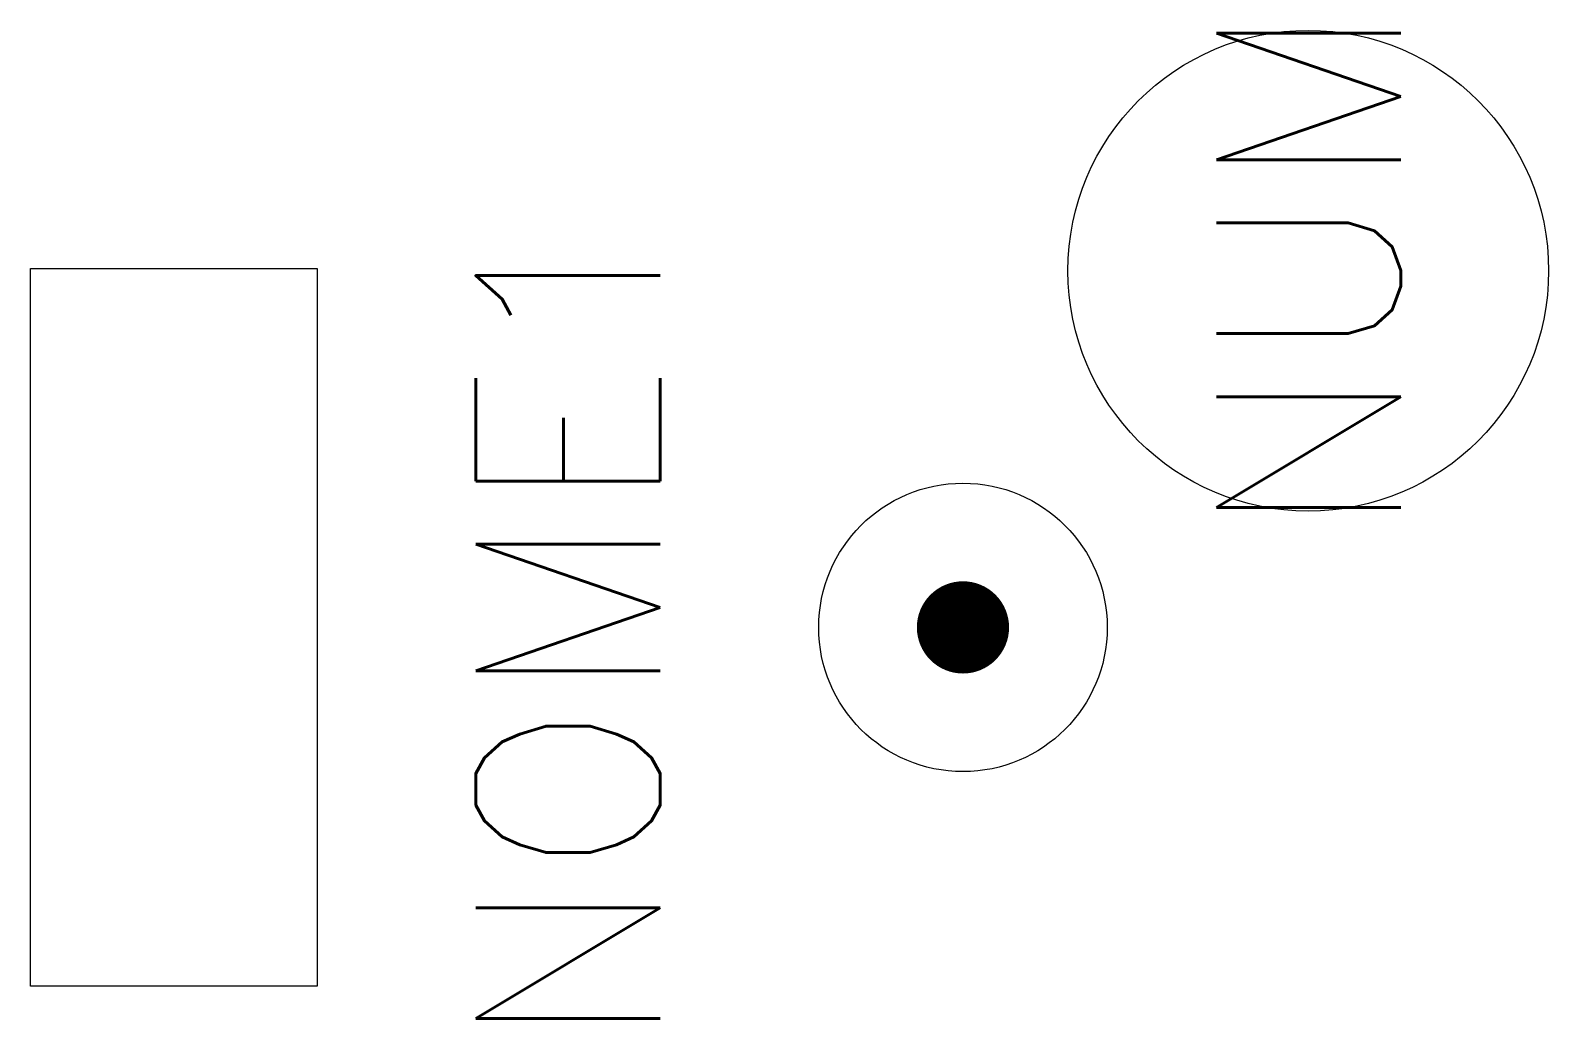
# Model space of a CAD drawing. Header units: millimetres. Extents: x 0 to 16.5, y -0.4 to 10.4.
import ezdxf
from ezdxf.enums import TextEntityAlignment as Align

# ---------------------------------------------------------------- set-up
doc = ezdxf.new("R2010")
doc.units = ezdxf.units.MM
doc.linetypes.add('HIDDEN', pattern=[0.375, 0.25, -0.125])
doc.styles.add('Romans', font='romans.shx')

# ---------------------------------------------------------------- blocks, each defined once
blk = doc.blocks.new('7')
at = {"linetype": 'Continuous'}
blk.add_circle((-0.0023, 0.0021), 0.2606, dxfattribs=at)

msp = doc.modelspace()

# ---------------------------------------------------------------- linework, layer by layer
msp.add_lwpolyline([(0, 7.779), (3.111, 7.779), (3.111, 0), (0, 0)], close=True)
at = {"const_width": 0.5}
msp.add_lwpolyline([(9.862, 3.889, 1), (10.362, 3.889, 1)], format="xyb", close=True, dxfattribs=at)
at = {"color": 7, "ltscale": 10}
msp.add_circle((10.112, 3.889), 1.564, dxfattribs=at)

# ---------------------------------------------------------------- block references
at = {"linetype": 'HIDDEN', "ltscale": 2, "xscale": 10, "yscale": 10, "zscale": 10}
msp.add_blockref('7', (13.879, 7.735), dxfattribs=at)

# ---------------------------------------------------------------- texts
at = {"color": 7, "style": 'Romans', "flags": 4}
for tag, text, p in [('NUM', 'NUM', (13.86, 7.76)), ('NOME1', 'NOME1', (5.83, 3.89))]:
    msp.add_attdef(tag, text=text, height=2, rotation=90, dxfattribs=at).set_placement(p, align=Align.MIDDLE_CENTER)

doc.saveas('drawing.dxf')
